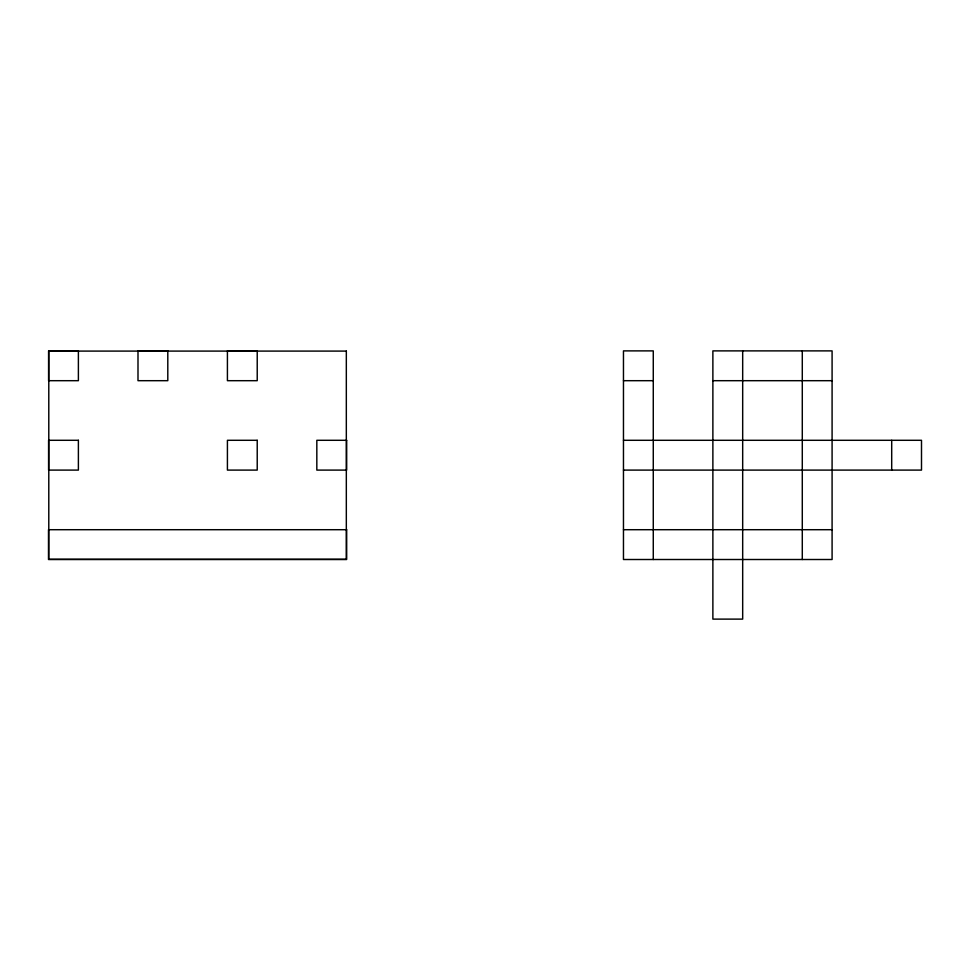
<?xml version="1.0" encoding="UTF-8"?>
<svg xmlns="http://www.w3.org/2000/svg" width="970" height="970" viewBox="0 0 970 970"><rect width="100%" height="100%" fill="white"/><g stroke="black" fill="none" stroke-linecap="round" stroke-linejoin="round"><path stroke-width="1.45" d="M623.467 380.689L653.271 380.689M712.877 380.689L832.09 380.689M623.467 440.295L921.5 440.295L921.5 470.098L623.467 470.098M623.467 529.705L832.09 529.705M891.697 440.295L891.697 470.098M802.287 350.885L802.287 559.508M742.68 350.885L742.68 619.115L712.877 619.115L712.877 350.885L832.09 350.885L832.09 559.508L623.467 559.508L623.467 350.885L653.271 350.885L653.271 559.508M78.388 350.885L48.585 350.885L48.585 380.689L78.388 380.689L78.388 350.885M167.798 350.885L137.995 350.885L137.995 380.689L167.798 380.689L167.798 350.885M257.22 350.885L227.416 350.885L227.416 380.689L257.22 380.689L257.22 350.885M346.326 351.091L48.791 351.091L48.791 559.302L346.326 559.302L346.326 351.091M78.388 440.295L48.585 440.295L48.585 470.098L78.388 470.098L78.388 440.295M257.22 440.295L227.416 440.295L227.416 470.098L257.22 470.098L257.22 440.295M346.629 440.295L316.826 440.295L316.826 470.098L346.629 470.098L346.629 440.295M346.629 529.705L48.5 529.705L48.5 559.508L346.629 559.508L346.629 529.705"/></g></svg>
